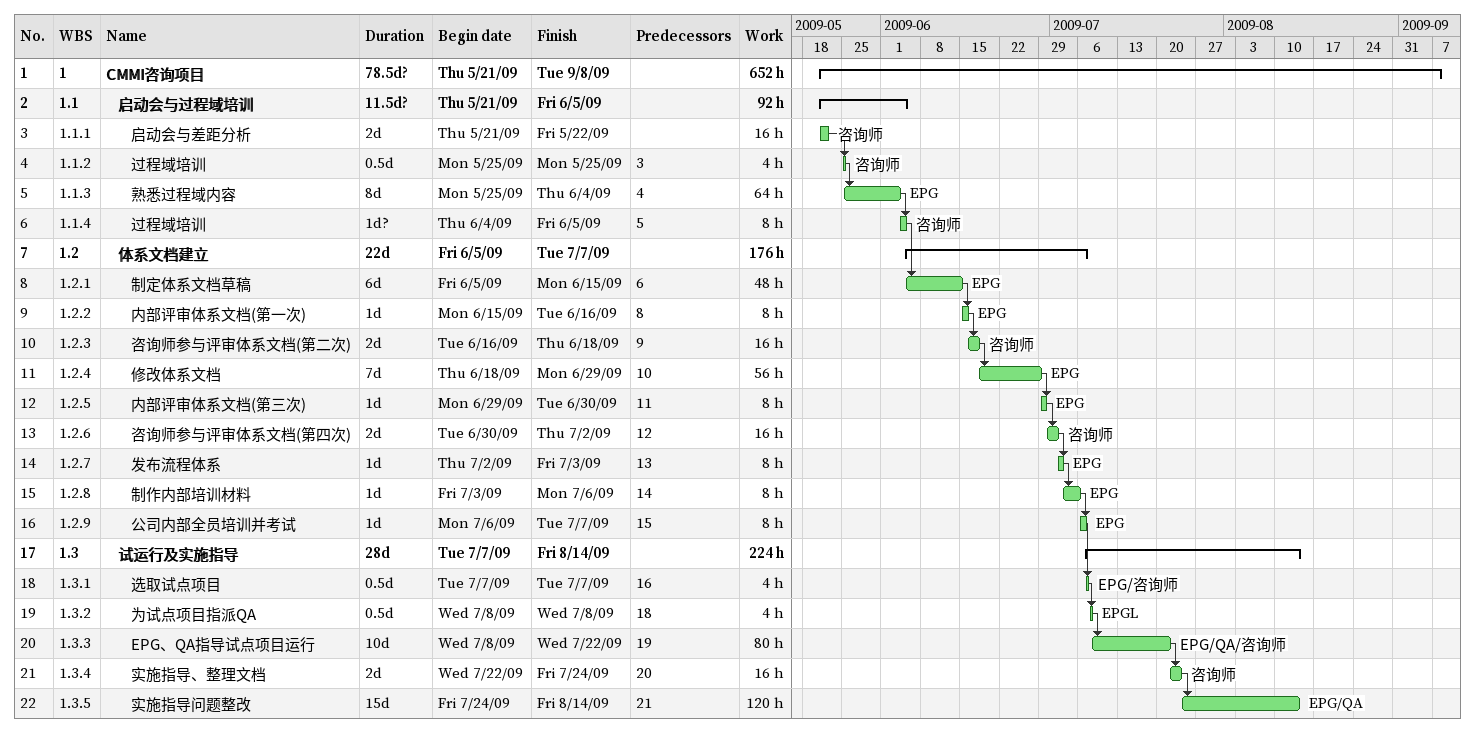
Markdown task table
| ID | WBS | Task | Duration | Start | Finish | Predecessors | Resources | Work (h) |
|---|---|---|---|---|---|---|---|---|
| 1 | 1 | **CMMI咨询项目** | 78.5d? | 2009-05-21 | 2009-09-08 |  |  | 652 |
| 2 | 1.1 | **启动会与过程域培训** | 11.5d? | 2009-05-21 | 2009-06-05 |  |  | 92 |
| 3 | 1.1.1 | 启动会与差距分析 | 2d | 2009-05-21 | 2009-05-22 |  | 咨询师 | 16 |
| 4 | 1.1.2 | 过程域培训 | 0.5d | 2009-05-25 | 2009-05-25 | 3 | 咨询师 | 4 |
| 5 | 1.1.3 | 熟悉过程域内容 | 8d | 2009-05-25 | 2009-06-04 | 4 | EPG | 64 |
| 6 | 1.1.4 | 过程域培训 | 1d? | 2009-06-04 | 2009-06-05 | 5 | 咨询师 | 8 |
| 7 | 1.2 | **体系文档建立** | 22d | 2009-06-05 | 2009-07-07 |  |  | 176 |
| 8 | 1.2.1 | 制定体系文档草稿 | 6d | 2009-06-05 | 2009-06-15 | 6 | EPG | 48 |
| 9 | 1.2.2 | 内部评审体系文档(第一次) | 1d | 2009-06-15 | 2009-06-16 | 8 | EPG | 8 |
| 10 | 1.2.3 | 咨询师参与评审体系文档(第二次) | 2d | 2009-06-16 | 2009-06-18 | 9 | 咨询师 | 16 |
| 11 | 1.2.4 | 修改体系文档 | 7d | 2009-06-18 | 2009-06-29 | 10 | EPG | 56 |
| 12 | 1.2.5 | 内部评审体系文档(第三次) | 1d | 2009-06-29 | 2009-06-30 | 11 | EPG | 8 |
| 13 | 1.2.6 | 咨询师参与评审体系文档(第四次) | 2d | 2009-06-30 | 2009-07-02 | 12 | 咨询师 | 16 |
| 14 | 1.2.7 | 发布流程体系 | 1d | 2009-07-02 | 2009-07-03 | 13 | EPG | 8 |
| 15 | 1.2.8 | 制作内部培训材料 | 1d | 2009-07-03 | 2009-07-06 | 14 | EPG | 8 |
| 16 | 1.2.9 | 公司内部全员培训并考试 | 1d | 2009-07-06 | 2009-07-07 | 15 | EPG | 8 |
| 17 | 1.3 | **试运行及实施指导** | 28d | 2009-07-07 | 2009-08-14 |  |  | 224 |
| 18 | 1.3.1 | 选取试点项目 | 0.5d | 2009-07-07 | 2009-07-07 | 16 | EPG/咨询师 | 4 |
| 19 | 1.3.2 | 为试点项目指派QA | 0.5d | 2009-07-08 | 2009-07-08 | 18 | EPGL | 4 |
| 20 | 1.3.3 | EPG、QA指导试点项目运行 | 10d | 2009-07-08 | 2009-07-22 | 19 | EPG/QA/咨询师 | 80 |
| 21 | 1.3.4 | 实施指导、整理文档 | 2d | 2009-07-22 | 2009-07-24 | 20 | 咨询师 | 16 |
| 22 | 1.3.5 | 实施指导问题整改 | 15d | 2009-07-24 | 2009-08-14 | 21 | EPG/QA | 120 |
